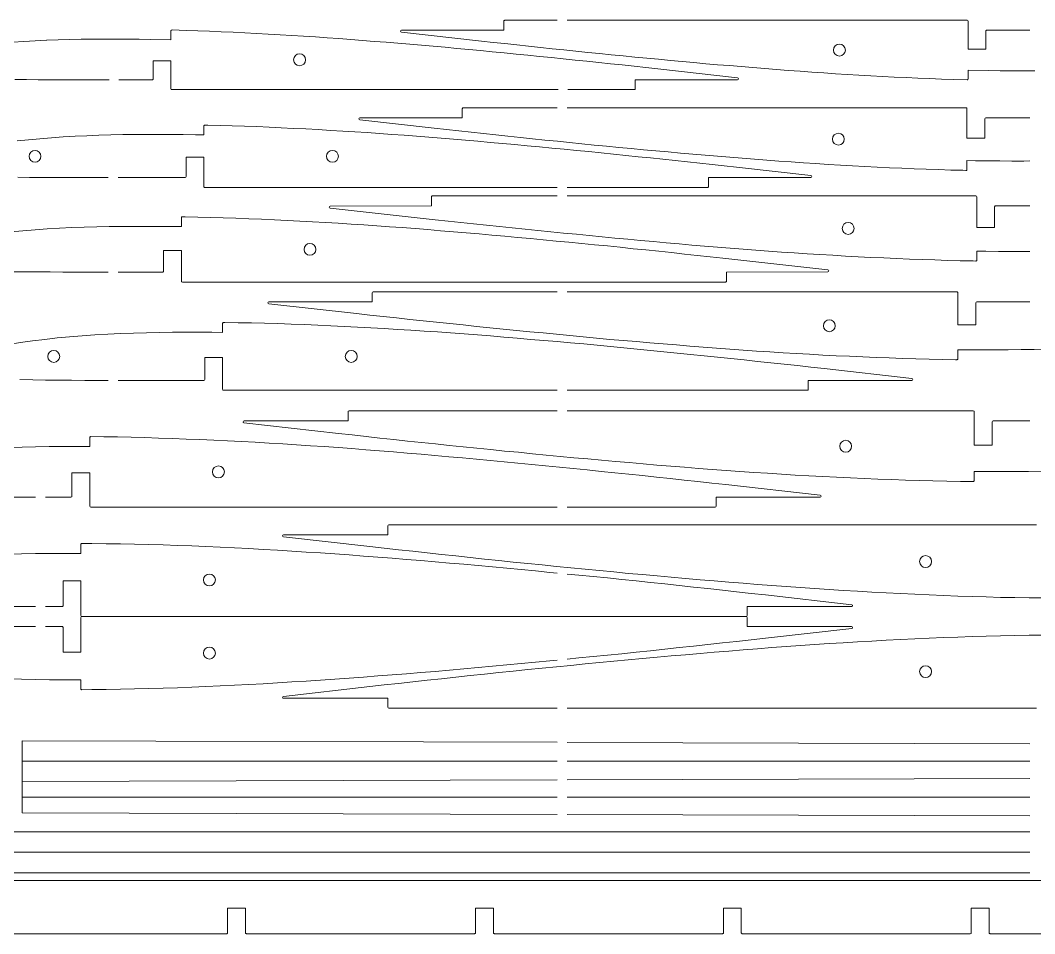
# Model space of a CAD drawing. Header units: millimetres. Extents: x 2 to 380, y 0 to 97.
# Drawn here: x 162.2 to 264.5, y -0.1 to 92 of the extents above; entities that cross this region are included whole.
import ezdxf

# ---------------------------------------------------------------- set-up
doc = ezdxf.new("R2010")
doc.units = ezdxf.units.MM
doc.layers.get('0').update_dxf_attribs({"color": 18, "lineweight": 20, "true_color": 0x000000})
doc.layers.add('+0.1mm', color=18, linetype='Continuous', lineweight=20, true_color=0x000000)

msp = doc.modelspace()

# ---------------------------------------------------------------- linework, layer by layer
at = {"layer": '+0.1mm', "flags": 128}
for points in [[(216.33, 91.98), (216.05, 91.98), (214.85, 91.98), (211.06, 91.98, 0.414219), (210.96, 91.88), (210.96, 90.98), (200.64, 90.98, 0.946161), (200.63, 90.78), (208.69, 89.89), (209.88, 89.76), (211.07, 89.63, 0.000273), (211.07, 89.63), (212.26, 89.5, 0.000261), (212.26, 89.5), (213.45, 89.37, 0.000257), (213.45, 89.37), (214.64, 89.25, 0.000256), (214.64, 89.25), (215.83, 89.12, 0.000263), (215.83, 89.12), (217.02, 89, 0.000261), (217.02, 89), (218.21, 88.87), (219.41, 88.75, 0.000256), (219.41, 88.75), (220.6, 88.63), (221.79, 88.51, 0.000272), (221.79, 88.51), (222.98, 88.4, 0.000272), (222.98, 88.4), (224.17, 88.28, 0.000292), (224.17, 88.28), (225.36, 88.16, 0.000333), (225.36, 88.16), (226.55, 88.05, 0.000291), (226.55, 88.05), (227.75, 87.94, 0.00039), (227.75, 87.94), (228.94, 87.83, 0.000334), (228.94, 87.83), (230.13, 87.72, 0.00039), (230.13, 87.72), (231.32, 87.61, 0.00043), (231.32, 87.61), (232.51, 87.51, 0.000391), (232.51, 87.51), (233.7, 87.41, 0.00049), (233.7, 87.41), (234.89, 87.31, 0.00047), (234.89, 87.31), (236.08, 87.21, 0.000531), (236.08, 87.21), (237.27, 87.11, 0.000509), (237.27, 87.11), (238.45, 87.02, 0.000572), (238.46, 87.02), (239.64, 86.93, 0.00057), (239.64, 86.93), (240.83, 86.84, 0.000571), (240.83, 86.84), (242.02, 86.76, 0.000693), (242.02, 86.76), (243.21, 86.68, 0.000631), (243.21, 86.68), (244.4, 86.6, 0.000692), (244.4, 86.6), (245.58, 86.52, 0.000694), (245.58, 86.52), (246.77, 86.45, 0.000712), (246.77, 86.45), (247.96, 86.38, 0.000753), (247.96, 86.38), (249.15, 86.32, 0.000792), (249.15, 86.32), (250.33, 86.26, 0.000812), (250.33, 86.26), (251.52, 86.2, 0.000813), (251.52, 86.2), (252.71, 86.15, 0.000893), (252.71, 86.15), (253.89, 86.1, 0.000933), (253.89, 86.1), (255.08, 86.05, 0.000915), (255.08, 86.05), (256.26, 86.01, 0.001055), (256.26, 86.01), (257.67, 85.97, 0.422923), (257.77, 86.07), (257.77, 86.97), (259.83, 86.92, 0.001201), (259.83, 86.92), (261, 86.9, 0.001284), (261, 86.9), (262.17, 86.89, 0.001369), (262.17, 86.89), (263.34, 86.88, 0.001453), (263.35, 86.88), (264.51, 86.88, 0.001581)], [(264, 90.98), (262.8, 90.98), (261.6, 90.98), (260.4, 90.98), (259.67, 90.98, 0.414229), (259.57, 90.88), (259.57, 89.08), (257.77, 89.08), (257.77, 91.88, 0.414202), (257.67, 91.98), (255.59, 91.98), (254.39, 91.98), (253.19, 91.98), (251.99, 91.98), (250.79, 91.98), (249.59, 91.98), (248.4, 91.98), (247.2, 91.98), (246, 91.98), (246, 91.98), (244.8, 91.98), (243.61, 91.98), (242.41, 91.98), (241.21, 91.98), (240.01, 91.98), (238.81, 91.98), (238.81, 91.98), (237.61, 91.98), (236.42, 91.98), (235.22, 91.98), (234.02, 91.98), (232.82, 91.98), (230.43, 91.98), (228.03, 91.98), (226.83, 91.98), (225.63, 91.98), (224.44, 91.98), (223.24, 91.98), (222.04, 91.98), (220.84, 91.98), (219.64, 91.98), (218.44, 91.98), (217.33, 91.98)], [(217.42, 84.99), (217.91, 84.99), (219.11, 84.99), (220.31, 84.99), (224.1, 84.99, 0.414219), (224.2, 85.09), (224.2, 85.99), (234.52, 85.99, 0.946161), (234.53, 86.19), (226.47, 87.09), (225.28, 87.22), (224.09, 87.35, 0.000273), (224.09, 87.35), (222.9, 87.48, 0.000261), (222.9, 87.48), (221.71, 87.61, 0.000257), (221.71, 87.61), (220.52, 87.73, 0.000256), (220.52, 87.73), (219.33, 87.86, 0.000263), (219.33, 87.86), (218.13, 87.98, 0.000261), (218.13, 87.98), (216.94, 88.1), (215.75, 88.22, 0.000256), (215.75, 88.22), (214.56, 88.34), (213.37, 88.46, 0.000272), (213.37, 88.46), (212.18, 88.58, 0.000272), (212.18, 88.58), (210.98, 88.7, 0.000292), (210.98, 88.7), (209.79, 88.81, 0.000333), (209.79, 88.81), (208.6, 88.93, 0.000291), (208.6, 88.93), (207.41, 89.04, 0.00039), (207.41, 89.04), (206.22, 89.15, 0.000334), (206.22, 89.15), (205.03, 89.26, 0.00039), (205.03, 89.26), (203.84, 89.36, 0.00043), (203.84, 89.36), (202.65, 89.47, 0.000391), (202.65, 89.47), (201.46, 89.57, 0.00049), (201.46, 89.57), (200.27, 89.67, 0.00047), (200.27, 89.67), (199.08, 89.77, 0.000531), (199.08, 89.77), (197.89, 89.86, 0.000509), (197.89, 89.86), (196.7, 89.96, 0.000572), (196.7, 89.96), (195.51, 90.05, 0.00057), (195.51, 90.05), (194.32, 90.14, 0.000571), (194.32, 90.14), (193.14, 90.22, 0.000693), (193.14, 90.22), (191.95, 90.3, 0.000631), (191.95, 90.3), (190.76, 90.38, 0.000692), (190.76, 90.38), (189.57, 90.45, 0.000694), (189.57, 90.45), (188.38, 90.53, 0.000712), (188.38, 90.53), (187.2, 90.6, 0.000753), (187.2, 90.6), (186.01, 90.66, 0.000792), (186.01, 90.66), (184.82, 90.72, 0.000812), (184.82, 90.72), (183.64, 90.78, 0.000813), (183.64, 90.78), (182.45, 90.83, 0.000893), (182.45, 90.83), (181.26, 90.88, 0.000933), (181.26, 90.88), (180.08, 90.92, 0.000915), (180.08, 90.92), (178.9, 90.96, 0.001055), (178.9, 90.96), (177.49, 91.01, 0.422923), (177.38, 90.91), (177.38, 90.01), (175.33, 90.05, 0.001201), (175.33, 90.05), (174.16, 90.07, 0.001284), (174.16, 90.07), (172.98, 90.09, 0.001369), (172.98, 90.09), (171.81, 90.09, 0.001453), (171.81, 90.09), (170.64, 90.09, 0.001581), (170.64, 90.09), (169.48, 90.08, 0.00169), (169.48, 90.08), (168.31, 90.07, 0.001779), (168.31, 90.07), (167.15, 90.04, 0.002018), (167.15, 90.04), (166, 90.01, 0.002115), (166, 90.01), (164.85, 89.97, 0.002342), (164.84, 89.97), (163.7, 89.92, 0.002533), (163.7, 89.92), (162.56, 89.85, 0.002841), (162.56, 89.85), (161.43, 89.77, 0.003099)], [(172.14, 85.99), (172.36, 85.99), (173.56, 85.99), (174.76, 85.99), (175.48, 85.99, 0.414229), (175.58, 86.09), (175.58, 87.9), (177.38, 87.9), (177.38, 85.09, 0.414202), (177.48, 84.99), (179.56, 84.99), (180.76, 84.99), (181.96, 84.99), (183.16, 84.99), (184.36, 84.99), (185.56, 84.99), (186.76, 84.99), (187.96, 84.99), (189.15, 84.99), (189.15, 84.99), (190.35, 84.99), (191.55, 84.99), (192.75, 84.99), (193.95, 84.99), (195.14, 84.99), (196.34, 84.99), (196.34, 84.99), (197.54, 84.99), (198.74, 84.99), (199.94, 84.99), (201.14, 84.99), (202.33, 84.99), (204.73, 84.99), (207.13, 84.99), (208.32, 84.99), (209.52, 84.99), (210.72, 84.99), (211.92, 84.99), (213.12, 84.99), (214.31, 84.99), (215.51, 84.99), (216.42, 84.99)], [(161.64, 86), (162.82, 86, 0.00025), (162.82, 86), (164, 85.99), (165.19, 85.99), (166.37, 85.99), (167.57, 85.99), (168.76, 85.99), (169.96, 85.99), (171.16, 85.99)], [(216.33, 83.15), (215.34, 83.15), (214.09, 83.15), (212.84, 83.15), (211.59, 83.15), (206.86, 83.15, 0.414219), (206.76, 83.05), (206.76, 82.15), (196.44, 82.15, 0.945729), (196.43, 81.95), (203.92, 81.11), (205.16, 80.97), (206.41, 80.83), (207.65, 80.7, 0.000273), (207.65, 80.7), (208.89, 80.56, 0.000261), (208.89, 80.56), (210.13, 80.43, 0.000257), (210.13, 80.43), (211.37, 80.3, 0.000256), (211.37, 80.3), (212.62, 80.17, 0.000263), (212.62, 80.17), (213.86, 80.04, 0.000261), (213.86, 80.04), (215.1, 79.91), (216.35, 79.79, 0.000256), (216.35, 79.79), (217.59, 79.66), (218.83, 79.54, 0.000272), (218.83, 79.54), (220.07, 79.41, 0.000272), (220.07, 79.41), (221.32, 79.29, 0.000292), (221.32, 79.29), (222.56, 79.17, 0.000333), (222.56, 79.17), (223.8, 79.05, 0.000291), (223.8, 79.05), (225.04, 78.94, 0.00039), (225.05, 78.94), (226.29, 78.82, 0.000334), (226.29, 78.82), (227.53, 78.71, 0.00039), (227.53, 78.71), (228.77, 78.6, 0.00043), (228.77, 78.6), (230.01, 78.49, 0.000391), (230.01, 78.49), (231.25, 78.38, 0.00049), (231.25, 78.38), (232.49, 78.28, 0.00047), (232.49, 78.28), (233.74, 78.17, 0.000531), (233.74, 78.17), (234.98, 78.07, 0.000509), (234.98, 78.07), (236.22, 77.98, 0.000572), (236.22, 77.98), (237.46, 77.88, 0.00057), (237.46, 77.88), (238.7, 77.79, 0.000571), (238.7, 77.79), (239.94, 77.7, 0.000693), (239.94, 77.7), (241.18, 77.62, 0.000631), (241.18, 77.62), (242.41, 77.54, 0.000692), (242.41, 77.54), (243.65, 77.46, 0.000694), (243.65, 77.46), (244.89, 77.38, 0.000712), (244.89, 77.38), (246.13, 77.31, 0.000753), (246.13, 77.31), (247.37, 77.25, 0.000792), (247.37, 77.25), (248.61, 77.18, 0.000812), (248.61, 77.18), (249.84, 77.12, 0.000813), (249.85, 77.12), (251.08, 77.07, 0.000893), (251.08, 77.07), (252.32, 77.02, 0.000933), (252.32, 77.02), (253.55, 76.97, 0.000915), (253.55, 76.97), (254.79, 76.93, 0.001055), (254.79, 76.93), (256.02, 76.89, 0.001077), (256.02, 76.89), (257.26, 76.86, 0.001118), (257.26, 76.86), (257.56, 76.85, 0.420337), (257.66, 76.95), (257.66, 77.85), (258.51, 77.83, 0.001201), (258.51, 77.83), (259.73, 77.81, 0.001284), (259.73, 77.81), (260.96, 77.8, 0.001369), (260.96, 77.8), (262.18, 77.79, 0.001453), (262.18, 77.79), (263.4, 77.79, 0.001581), (263.4, 77.79), (263.99, 77.8)], [(263.99, 82.15), (262.86, 82.15), (261.61, 82.15), (260.36, 82.15), (259.56, 82.15, 0.414206), (259.46, 82.05), (259.46, 80.1), (257.66, 80.1), (257.66, 83.05, 0.414221), (257.56, 83.15), (256.6, 83.15), (255.34, 83.15), (254.09, 83.15), (252.84, 83.15), (251.59, 83.15), (250.34, 83.15), (249.09, 83.15), (247.84, 83.15), (246.59, 83.15), (245.34, 83.15), (244.09, 83.15), (244.09, 83.15), (242.84, 83.15), (241.59, 83.15), (240.34, 83.15), (239.09, 83.15), (237.84, 83.15), (236.59, 83.15), (235.34, 83.15), (234.09, 83.15), (232.84, 83.15), (231.59, 83.15), (230.34, 83.15), (227.84, 83.15), (225.34, 83.15), (224.09, 83.15), (222.84, 83.15), (221.59, 83.15), (220.34, 83.15), (219.09, 83.15), (217.84, 83.15), (217.33, 83.15)], [(217.33, 75.13), (218.01, 75.13), (219.26, 75.13), (220.51, 75.13), (221.76, 75.13), (223.01, 75.13), (224.26, 75.13), (225.51, 75.13), (226.77, 75.13), (231.5, 75.13, 0.414219), (231.6, 75.23), (231.6, 76.13), (241.91, 76.13, 0.945729), (241.93, 76.33), (234.43, 77.17), (233.19, 77.3), (231.95, 77.44), (230.71, 77.58, 0.000273), (230.71, 77.58), (229.47, 77.71, 0.000261), (229.47, 77.71), (228.22, 77.84, 0.000257), (228.22, 77.84), (226.98, 77.97, 0.000256), (226.98, 77.97), (225.74, 78.11, 0.000263), (225.74, 78.11), (224.5, 78.23, 0.000261), (224.5, 78.23), (223.25, 78.36), (222.01, 78.49, 0.000256), (222.01, 78.49), (220.77, 78.61), (219.53, 78.74, 0.000272), (219.53, 78.74), (218.28, 78.86, 0.000272), (218.28, 78.86), (217.04, 78.98, 0.000292), (217.04, 78.98), (215.8, 79.1, 0.000333), (215.8, 79.1), (214.55, 79.22, 0.000291), (214.55, 79.22), (213.31, 79.34, 0.00039), (213.31, 79.34), (212.07, 79.45, 0.000334), (212.07, 79.45), (210.83, 79.57, 0.00039), (210.83, 79.57), (209.59, 79.68, 0.00043), (209.59, 79.68), (208.34, 79.79, 0.000391), (208.34, 79.79), (207.1, 79.89, 0.00049), (207.1, 79.89), (205.86, 80, 0.00047), (205.86, 80), (204.62, 80.1, 0.000531), (204.62, 80.1), (203.38, 80.2, 0.000509), (203.38, 80.2), (202.14, 80.3, 0.000572), (202.14, 80.3), (200.9, 80.39, 0.00057), (200.9, 80.39), (199.66, 80.48, 0.000571), (199.66, 80.48), (198.42, 80.57, 0.000693), (198.42, 80.57), (197.18, 80.66, 0.000631), (197.18, 80.66), (195.94, 80.74, 0.000692), (195.94, 80.74), (194.7, 80.82, 0.000694), (194.7, 80.82), (193.46, 80.89, 0.000712), (193.46, 80.89), (192.23, 80.96, 0.000753), (192.23, 80.96), (190.99, 81.03, 0.000792), (190.99, 81.03), (189.75, 81.09, 0.000812), (189.75, 81.09), (188.51, 81.15, 0.000813), (188.51, 81.15), (187.27, 81.21, 0.000893), (187.27, 81.21), (186.04, 81.26, 0.000933), (186.04, 81.26), (184.8, 81.31, 0.000915), (184.8, 81.31), (183.57, 81.35, 0.001055), (183.57, 81.35), (182.33, 81.38, 0.001077), (182.33, 81.38), (181.1, 81.42, 0.001118), (181.1, 81.42), (180.8, 81.42, 0.420337), (180.7, 81.32), (180.7, 80.42), (179.85, 80.44, 0.001201), (179.85, 80.44), (178.62, 80.46, 0.001284), (178.62, 80.46), (177.4, 80.47, 0.001369), (177.4, 80.47), (176.18, 80.48, 0.001453), (176.18, 80.48), (174.96, 80.48, 0.001581), (174.96, 80.48), (173.74, 80.47, 0.00169), (173.74, 80.47), (172.53, 80.46, 0.001779), (172.53, 80.46), (171.32, 80.43, 0.002018), (171.32, 80.43), (170.11, 80.4, 0.002115), (170.11, 80.4), (168.91, 80.35, 0.002342), (168.91, 80.35), (167.71, 80.3, 0.002533), (167.71, 80.3), (166.52, 80.23, 0.002841), (166.52, 80.23), (165.34, 80.15, 0.003099), (165.34, 80.15), (164.17, 80.05, 0.003484), (164.17, 80.05), (163.01, 79.94, 0.003827), (163.01, 79.94), (161.86, 79.82, 0.004416)], [(172.05, 76.13), (173, 76.13), (174.24, 76.13), (175.49, 76.13), (176.75, 76.13), (178, 76.13), (178.8, 76.13, 0.414206), (178.9, 76.23), (178.9, 78.17), (180.7, 78.17), (180.7, 75.23, 0.414221), (180.8, 75.13), (181.76, 75.13), (183.01, 75.13), (184.26, 75.13), (185.52, 75.13), (186.77, 75.13), (188.02, 75.13), (189.27, 75.13), (190.52, 75.13), (191.77, 75.13), (193.02, 75.13), (194.27, 75.13), (194.27, 75.13), (195.52, 75.13), (196.77, 75.13), (198.02, 75.13), (199.27, 75.13), (200.52, 75.13), (201.77, 75.13), (203.02, 75.13), (204.27, 75.13), (205.52, 75.13), (206.77, 75.13), (208.02, 75.13), (210.52, 75.13), (213.02, 75.13), (214.27, 75.13), (215.52, 75.13), (216.33, 75.13)], [(161.93, 76.16), (163.13, 76.14, 0.000965), (163.13, 76.14), (164.35, 76.14, 0.000575), (164.35, 76.14), (165.57, 76.13, 0.000271), (165.57, 76.13), (166.8, 76.13, 0.00025), (166.8, 76.13), (168.03, 76.13), (169.27, 76.13), (170.51, 76.13), (171.05, 76.13)], [(216.33, 74.29), (215.94, 74.29), (214.64, 74.29), (213.34, 74.29), (212.04, 74.29), (210.74, 74.29), (209.43, 74.29), (208.13, 74.29), (203.76, 74.29, 0.414221), (203.66, 74.19), (203.66, 73.29), (193.45, 73.25, 0.945018), (193.44, 73.05), (204.03, 71.88), (205.33, 71.74, 0.000273), (205.33, 71.74), (206.62, 71.6, 0.000261), (206.62, 71.6), (207.91, 71.47, 0.000257), (207.91, 71.47), (209.21, 71.33, 0.000256), (209.21, 71.33), (210.5, 71.19, 0.000263), (210.5, 71.19), (211.8, 71.06, 0.000261), (211.8, 71.06), (213.09, 70.93), (214.38, 70.79, 0.000256), (214.39, 70.79), (215.68, 70.66), (216.97, 70.53, 0.000272), (216.97, 70.53), (218.27, 70.41, 0.000272), (218.27, 70.41), (219.56, 70.28, 0.000292), (219.56, 70.28), (220.86, 70.15, 0.000333), (220.86, 70.15), (222.15, 70.03, 0.000291), (222.15, 70.03), (223.45, 69.91, 0.00039), (223.45, 69.91), (224.74, 69.79, 0.000334), (224.74, 69.79), (226.03, 69.67, 0.00039), (226.03, 69.67), (227.33, 69.56, 0.00043), (227.33, 69.56), (228.62, 69.44, 0.000391), (228.62, 69.44), (229.91, 69.33, 0.00049), (229.91, 69.33), (231.2, 69.22, 0.00047), (231.2, 69.22), (232.5, 69.11, 0.000531), (232.5, 69.11), (233.79, 69.01, 0.000509), (233.79, 69.01), (235.08, 68.91, 0.000572), (235.08, 68.91), (236.37, 68.81, 0.00057), (236.37, 68.81), (237.66, 68.72, 0.000571), (237.66, 68.72), (238.95, 68.62, 0.000693), (238.95, 68.62), (240.24, 68.54, 0.000631), (240.24, 68.54), (241.53, 68.45, 0.000692), (241.54, 68.45), (242.83, 68.37, 0.000694), (242.83, 68.37), (244.12, 68.29, 0.000712), (244.12, 68.29), (245.41, 68.22, 0.000753), (245.41, 68.22), (246.7, 68.15, 0.000792), (246.7, 68.15), (247.98, 68.08, 0.000812), (247.98, 68.08), (249.27, 68.02, 0.000813), (249.27, 68.02), (250.56, 67.96, 0.000893), (250.56, 67.96), (251.85, 67.91, 0.000933), (251.85, 67.91), (253.14, 67.86, 0.000915), (253.14, 67.86), (254.42, 67.82, 0.001055), (254.42, 67.82), (255.71, 67.78, 0.001077), (255.71, 67.78), (256.99, 67.75, 0.001118), (256.99, 67.75), (258.28, 67.72, 0.001201), (258.28, 67.72), (258.55, 67.71, 0.418925), (258.65, 67.81), (258.65, 68.71), (259.57, 68.7, 0.001284), (259.57, 68.7), (260.85, 68.68, 0.001369), (260.85, 68.68), (262.12, 68.68, 0.001453), (262.12, 68.68), (263.39, 68.68, 0.001581), (263.39, 68.68), (263.99, 68.68)], [(263.99, 73.29), (262.83, 73.29), (261.53, 73.29), (260.55, 73.29, 0.414227), (260.45, 73.19), (260.45, 71.1), (258.65, 71.1), (258.65, 74.19, 0.414189), (258.55, 74.29), (257.61, 74.29), (256.31, 74.29), (255, 74.29), (253.7, 74.29), (252.39, 74.29), (251.09, 74.29), (249.79, 74.29), (248.48, 74.29), (247.18, 74.29), (245.88, 74.29), (244.58, 74.29), (243.28, 74.29), (241.98, 74.29), (240.68, 74.29), (239.37, 74.29), (238.07, 74.29), (236.77, 74.29), (235.47, 74.29), (234.17, 74.29), (232.86, 74.29), (231.56, 74.29), (230.26, 74.29), (228.96, 74.29), (226.36, 74.29), (223.75, 74.29), (222.45, 74.29), (221.15, 74.29), (219.85, 74.29), (218.55, 74.29), (217.33, 74.29)], [(172.05, 66.6), (172.95, 66.6), (174.25, 66.6), (175.55, 66.6), (176.53, 66.6, 0.414227), (176.63, 66.7), (176.63, 68.79), (178.43, 68.79), (178.43, 65.7, 0.414189), (178.53, 65.6), (179.47, 65.6), (180.77, 65.6), (182.08, 65.6), (183.38, 65.6), (184.69, 65.6), (185.99, 65.6), (187.29, 65.6), (188.6, 65.6), (189.9, 65.6), (191.2, 65.6), (192.5, 65.6), (193.8, 65.6), (195.1, 65.6), (196.4, 65.6), (197.71, 65.6), (199.01, 65.6), (200.31, 65.6), (201.61, 65.6), (202.91, 65.6), (204.22, 65.6), (205.52, 65.6), (206.82, 65.6), (208.12, 65.6), (210.72, 65.6), (213.33, 65.6), (214.63, 65.6), (215.93, 65.6), (217.23, 65.6), (218.53, 65.6), (219.83, 65.6), (221.14, 65.6), (222.44, 65.6), (223.74, 65.6), (225.04, 65.6), (226.34, 65.6), (227.65, 65.6), (228.95, 65.6), (233.32, 65.6, 0.414221), (233.42, 65.7), (233.42, 66.6), (243.63, 66.64, 0.945018), (243.64, 66.84), (233.05, 68), (231.75, 68.14, 0.000273), (231.75, 68.14), (230.46, 68.28, 0.000261), (230.46, 68.28), (229.17, 68.42, 0.000257), (229.17, 68.42), (227.87, 68.56, 0.000256), (227.87, 68.56), (226.58, 68.7, 0.000263), (226.58, 68.7), (225.28, 68.83, 0.000261), (225.28, 68.83), (223.99, 68.96), (222.69, 69.1, 0.000256), (222.69, 69.1), (221.4, 69.23), (220.11, 69.36, 0.000272), (220.11, 69.36), (218.81, 69.48, 0.000272), (218.81, 69.48), (217.52, 69.61, 0.000292), (217.52, 69.61), (216.22, 69.73, 0.000333), (216.22, 69.73), (214.93, 69.86, 0.000291), (214.93, 69.86), (213.63, 69.98, 0.00039), (213.63, 69.98), (212.34, 70.1, 0.000334), (212.34, 70.1), (211.05, 70.22, 0.00039), (211.05, 70.22), (209.75, 70.33, 0.00043), (209.75, 70.33), (208.46, 70.45, 0.000391), (208.46, 70.45), (207.17, 70.56, 0.00049), (207.17, 70.56), (205.88, 70.67, 0.00047), (205.88, 70.67), (204.58, 70.77, 0.000531), (204.58, 70.77), (203.29, 70.88, 0.000509), (203.29, 70.88), (202, 70.98, 0.000572), (202, 70.98), (200.71, 71.08, 0.00057), (200.71, 71.08), (199.42, 71.17, 0.000571), (199.42, 71.17), (198.13, 71.26, 0.000693), (198.13, 71.26), (196.84, 71.35, 0.000631), (196.84, 71.35), (195.54, 71.44, 0.000692), (195.54, 71.44), (194.25, 71.52, 0.000694), (194.25, 71.52), (192.96, 71.6, 0.000712), (192.96, 71.6), (191.67, 71.67, 0.000753), (191.67, 71.67), (190.38, 71.74, 0.000792), (190.38, 71.74), (189.1, 71.81, 0.000812), (189.1, 71.81), (187.81, 71.87, 0.000813), (187.81, 71.87), (186.52, 71.93, 0.000893), (186.52, 71.93), (185.23, 71.98, 0.000933), (185.23, 71.98), (183.94, 72.03, 0.000915), (183.94, 72.03), (182.66, 72.07, 0.001055), (182.66, 72.07), (181.37, 72.11, 0.001077), (181.37, 72.11), (180.09, 72.14, 0.001118), (180.09, 72.14), (178.8, 72.17, 0.001201), (178.8, 72.17), (178.53, 72.17, 0.418925), (178.43, 72.07), (178.43, 71.18), (177.51, 71.19, 0.001284), (177.51, 71.19), (176.23, 71.2, 0.001369), (176.23, 71.2), (174.96, 71.21, 0.001453), (174.96, 71.21), (173.69, 71.21, 0.001581), (173.69, 71.21), (172.42, 71.2, 0.00169), (172.42, 71.2), (171.16, 71.19, 0.001779), (171.16, 71.19), (169.9, 71.16, 0.002018), (169.9, 71.16), (168.64, 71.12, 0.002115), (168.64, 71.12), (167.39, 71.08, 0.002342), (167.39, 71.08), (166.14, 71.02, 0.002533), (166.14, 71.02), (164.91, 70.95, 0.002841), (164.9, 70.95), (163.67, 70.86, 0.003099), (163.67, 70.86), (162.45, 70.77, 0.003484), (162.45, 70.77), (161.24, 70.65, 0.003827)], [(161.38, 66.62), (162.64, 66.61, 0.000575), (162.64, 66.61), (163.91, 66.61, 0.000271), (163.91, 66.61), (165.19, 66.61, 0.00025), (165.19, 66.61), (166.48, 66.6), (167.76, 66.6), (169.05, 66.6), (170.35, 66.6), (171.05, 66.6)], [(216.33, 64.61), (215.22, 64.61), (213.87, 64.61), (212.51, 64.61), (211.16, 64.61), (209.81, 64.61), (208.45, 64.61), (207.1, 64.61), (205.75, 64.61), (204.39, 64.61), (203.04, 64.61), (201.68, 64.61), (197.78, 64.61, 0.414198), (197.68, 64.51), (197.68, 63.61), (187.25, 63.61, 0.945729), (187.24, 63.41), (196.09, 62.42), (197.43, 62.27), (198.78, 62.13), (200.12, 61.98, 0.000273), (200.12, 61.98), (201.47, 61.83, 0.000261), (201.47, 61.83), (202.81, 61.69, 0.000257), (202.81, 61.69), (204.16, 61.55, 0.000256), (204.16, 61.55), (205.5, 61.41, 0.000263), (205.5, 61.41), (206.85, 61.27, 0.000261), (206.85, 61.27), (208.19, 61.13), (209.54, 60.99, 0.000256), (209.54, 60.99), (210.89, 60.85), (212.23, 60.72, 0.000272), (212.23, 60.72), (213.58, 60.59, 0.000272), (213.58, 60.59), (214.92, 60.46, 0.000292), (214.92, 60.46), (216.27, 60.33, 0.000333), (216.27, 60.33), (217.62, 60.2, 0.000291), (217.62, 60.2), (218.96, 60.07, 0.00039), (218.96, 60.07), (220.31, 59.95, 0.000334), (220.31, 59.95), (221.65, 59.82, 0.00039), (221.65, 59.82), (223, 59.7, 0.00043), (223, 59.7), (224.34, 59.59, 0.000391), (224.34, 59.59), (225.68, 59.47, 0.00049), (225.68, 59.47), (227.03, 59.36, 0.00047), (227.03, 59.36), (228.37, 59.25, 0.000531), (228.37, 59.25), (229.71, 59.14, 0.000509), (229.71, 59.14), (231.06, 59.03, 0.000572), (231.06, 59.03), (232.4, 58.93, 0.00057), (232.4, 58.93), (233.74, 58.83, 0.000571), (233.74, 58.83), (235.08, 58.74, 0.000693), (235.08, 58.74), (236.43, 58.64, 0.000631), (236.43, 58.64), (237.77, 58.56, 0.000692), (237.77, 58.56), (239.11, 58.47, 0.000694), (239.11, 58.47), (240.45, 58.39, 0.000712), (240.45, 58.39), (241.79, 58.31, 0.000753), (241.79, 58.31), (243.13, 58.24, 0.000792), (243.13, 58.24), (244.47, 58.17, 0.000812), (244.47, 58.17), (245.81, 58.11, 0.000813), (245.81, 58.11), (247.15, 58.05, 0.000893), (247.15, 58.05), (248.49, 57.99, 0.000933), (248.49, 57.99), (249.83, 57.94, 0.000915), (249.83, 57.94), (251.17, 57.9, 0.001055), (251.17, 57.9), (252.5, 57.86, 0.001077), (252.5, 57.86), (253.84, 57.82, 0.001118), (253.84, 57.82), (255.17, 57.79, 0.001201), (255.17, 57.79), (256.51, 57.77, 0.001284), (256.51, 57.77), (256.65, 57.77, 0.417416), (256.75, 57.87), (256.75, 58.77), (257.85, 58.76, 0.001369), (257.85, 58.76), (259.17, 58.75, 0.001453), (259.17, 58.75), (260.49, 58.75, 0.001581), (260.49, 58.75), (261.81, 58.76, 0.00169), (261.81, 58.76), (263.12, 58.78, 0.001779), (263.12, 58.78), (264.43, 58.8, 0.002018), (264.44, 58.8), (265.74, 58.84, 0.002115)], [(263.99, 63.61), (263.96, 63.61), (262.61, 63.61), (261.26, 63.61), (259.91, 63.61), (258.65, 63.61, 0.4142), (258.55, 63.51), (258.55, 61.29), (256.75, 61.29), (256.75, 64.51, 0.414221), (256.65, 64.61), (255.84, 64.61), (254.48, 64.61), (253.12, 64.61), (251.77, 64.61), (250.41, 64.61), (249.06, 64.61), (247.7, 64.61), (246.35, 64.61), (244.99, 64.61), (243.64, 64.61), (242.29, 64.61), (240.93, 64.61), (239.58, 64.61), (238.23, 64.61), (236.87, 64.61), (235.52, 64.61), (234.17, 64.61), (232.81, 64.61), (231.46, 64.61), (230.11, 64.61), (228.75, 64.61), (227.4, 64.61), (226.05, 64.61), (224.69, 64.61), (221.99, 64.61), (219.28, 64.61), (217.93, 64.61), (217.33, 64.61)], [(217.33, 54.68), (217.35, 54.68), (220.06, 54.68), (221.41, 54.68), (222.76, 54.68), (224.11, 54.68), (225.47, 54.68), (226.82, 54.68), (228.17, 54.68), (229.53, 54.68), (230.88, 54.68), (232.24, 54.68), (233.59, 54.68), (234.94, 54.68), (236.3, 54.68), (237.65, 54.68), (241.56, 54.68, 0.414198), (241.66, 54.78), (241.66, 55.68), (252.09, 55.68, 0.945729), (252.1, 55.88), (243.25, 56.87), (241.9, 57.02), (240.56, 57.17), (239.21, 57.31, 0.000273), (239.21, 57.31), (237.87, 57.46, 0.000261), (237.87, 57.46), (236.52, 57.6, 0.000257), (236.52, 57.6), (235.18, 57.75, 0.000256), (235.18, 57.75), (233.83, 57.89, 0.000263), (233.83, 57.89), (232.49, 58.03, 0.000261), (232.49, 58.03), (231.14, 58.17), (229.79, 58.3, 0.000256), (229.79, 58.3), (228.45, 58.44), (227.1, 58.57, 0.000272), (227.1, 58.57), (225.76, 58.71, 0.000272), (225.76, 58.71), (224.41, 58.84, 0.000292), (224.41, 58.84), (223.07, 58.97, 0.000333), (223.07, 58.97), (221.72, 59.1, 0.000291), (221.72, 59.1), (220.37, 59.22, 0.00039), (220.37, 59.22), (219.03, 59.35, 0.000334), (219.03, 59.35), (217.68, 59.47, 0.00039), (217.68, 59.47), (216.34, 59.59, 0.00043), (216.34, 59.59), (215, 59.71, 0.000391), (215, 59.71), (213.65, 59.82, 0.00049), (213.65, 59.82), (212.31, 59.94, 0.00047), (212.31, 59.94), (210.96, 60.05, 0.000531), (210.96, 60.05), (209.62, 60.16, 0.000509), (209.62, 60.16), (208.28, 60.26, 0.000572), (208.28, 60.26), (206.94, 60.36, 0.00057), (206.94, 60.36), (205.59, 60.46, 0.000571), (205.59, 60.46), (204.25, 60.56, 0.000693), (204.25, 60.56), (202.91, 60.65, 0.000631), (202.91, 60.65), (201.57, 60.74, 0.000692), (201.57, 60.74), (200.23, 60.82, 0.000694), (200.23, 60.82), (198.88, 60.9, 0.000712), (198.88, 60.9), (197.54, 60.98, 0.000753), (197.54, 60.98), (196.2, 61.05, 0.000792), (196.2, 61.05), (194.86, 61.12, 0.000812), (194.86, 61.12), (193.52, 61.19, 0.000813), (193.52, 61.19), (192.18, 61.25, 0.000893), (192.18, 61.25), (190.84, 61.3, 0.000933), (190.84, 61.3), (189.5, 61.35, 0.000915), (189.5, 61.35), (188.17, 61.4, 0.001055), (188.17, 61.4), (186.83, 61.44, 0.001077), (186.83, 61.44), (185.5, 61.47, 0.001118), (185.49, 61.47), (184.16, 61.5, 0.001201), (184.16, 61.5), (182.83, 61.52, 0.001284), (182.83, 61.52), (182.69, 61.52, 0.417416), (182.59, 61.42), (182.59, 60.52), (181.49, 60.53, 0.001369), (181.49, 60.53), (180.17, 60.54, 0.001453), (180.17, 60.54), (178.84, 60.54, 0.001581), (178.84, 60.54), (177.53, 60.53, 0.00169), (177.53, 60.53), (176.21, 60.52, 0.001779), (176.21, 60.52), (174.9, 60.49, 0.002018), (174.9, 60.49), (173.59, 60.45, 0.002115), (173.59, 60.45), (172.29, 60.4, 0.002342), (172.29, 60.4), (171, 60.34, 0.002533), (171, 60.34), (169.71, 60.27, 0.002841), (169.71, 60.27), (168.43, 60.18, 0.003099), (168.43, 60.18), (167.16, 60.08, 0.003484), (167.16, 60.08), (165.9, 59.96, 0.003827), (165.9, 59.96), (164.65, 59.82, 0.004416), (164.65, 59.82), (163.43, 59.67, 0.004902), (163.42, 59.67), (162.22, 59.49, 0.005676), (162.22, 59.49), (161.04, 59.29, 0.006612)], [(172.05, 55.68), (172.68, 55.68), (174.03, 55.68), (175.37, 55.68), (176.72, 55.68), (178.07, 55.68), (179.43, 55.68), (180.69, 55.68, 0.4142), (180.79, 55.78), (180.79, 58), (182.59, 58), (182.59, 54.78, 0.414221), (182.69, 54.68), (183.5, 54.68), (184.85, 54.68), (186.21, 54.68), (187.57, 54.68), (188.92, 54.68), (190.28, 54.68), (191.63, 54.68), (192.99, 54.68), (194.34, 54.68), (195.7, 54.68), (197.05, 54.68), (198.4, 54.68), (199.76, 54.68), (201.11, 54.68), (202.46, 54.68), (203.81, 54.68), (205.17, 54.68), (206.52, 54.68), (207.88, 54.68), (209.23, 54.68), (210.58, 54.68), (211.94, 54.68), (213.29, 54.68), (214.64, 54.68), (216.33, 54.68)], [(162.15, 55.76), (163.44, 55.73, 0.001762), (163.44, 55.73), (164.73, 55.71, 0.001283), (164.73, 55.71), (166.04, 55.7, 0.000965), (166.04, 55.7), (167.36, 55.69, 0.000575), (167.36, 55.69), (168.68, 55.68, 0.000271), (168.68, 55.68), (170.01, 55.68, 0.00025), (170.01, 55.68), (171.05, 55.68)], [(216.33, 52.6), (215.54, 52.6), (214.14, 52.6), (212.73, 52.6), (211.33, 52.6), (209.92, 52.6), (208.52, 52.6), (207.11, 52.6), (205.7, 52.6), (204.3, 52.6), (202.89, 52.6), (201.49, 52.6), (200.08, 52.6), (198.67, 52.6), (197.27, 52.6), (195.34, 52.6, 0.414166), (195.24, 52.5), (195.24, 51.6), (184.75, 51.6, 0.945735), (184.74, 51.4), (194.27, 50.33), (195.67, 50.18), (197.07, 50.02), (198.46, 49.87, 0.000273), (198.46, 49.87), (199.86, 49.72, 0.000261), (199.86, 49.72), (201.25, 49.57, 0.000257), (201.25, 49.57), (202.65, 49.42, 0.000256), (202.65, 49.42), (204.05, 49.28, 0.000263), (204.05, 49.28), (205.44, 49.13, 0.000261), (205.44, 49.13), (206.84, 48.99), (208.24, 48.84, 0.000256), (208.24, 48.84), (209.64, 48.7), (211.03, 48.56, 0.000272), (211.03, 48.56), (212.43, 48.43, 0.000272), (212.43, 48.43), (213.83, 48.29, 0.000292), (213.83, 48.29), (215.23, 48.15, 0.000333), (215.23, 48.15), (216.62, 48.02, 0.000291), (216.62, 48.02), (218.02, 47.89, 0.00039), (218.02, 47.89), (219.42, 47.76, 0.000334), (219.42, 47.76), (220.81, 47.63, 0.00039), (220.81, 47.63), (222.21, 47.51, 0.00043), (222.21, 47.51), (223.6, 47.39, 0.000391), (223.6, 47.39), (225, 47.27, 0.00049), (225, 47.27), (226.39, 47.15, 0.00047), (226.39, 47.15), (227.79, 47.03, 0.000531), (227.79, 47.03), (229.18, 46.92, 0.000509), (229.18, 46.92), (230.58, 46.81, 0.000572), (230.58, 46.81), (231.97, 46.71, 0.00057), (231.97, 46.71), (233.37, 46.6, 0.000571), (233.37, 46.6), (234.76, 46.5, 0.000693), (234.76, 46.5), (236.15, 46.41, 0.000631), (236.15, 46.41), (237.55, 46.32, 0.000692), (237.55, 46.32), (238.94, 46.23, 0.000694), (238.94, 46.23), (240.33, 46.14, 0.000712), (240.33, 46.14), (241.72, 46.06, 0.000753), (241.72, 46.06), (243.12, 45.99, 0.000792), (243.12, 45.99), (244.51, 45.92, 0.000812), (244.51, 45.92), (245.9, 45.85, 0.000813), (245.9, 45.85), (247.29, 45.79, 0.000893), (247.29, 45.79), (248.68, 45.73, 0.000933), (248.68, 45.73), (250.07, 45.68, 0.000915), (250.07, 45.68), (251.46, 45.63, 0.001055), (251.46, 45.63), (252.85, 45.59, 0.001077), (252.85, 45.59), (254.23, 45.55, 0.001118), (254.23, 45.55), (255.62, 45.53, 0.001201), (255.62, 45.53), (257, 45.5, 0.001284), (257, 45.5), (258.29, 45.49, 0.417416), (258.4, 45.59), (258.4, 46.49), (259.76, 46.48, 0.001453), (259.77, 46.48), (261.14, 46.48, 0.001581), (261.14, 46.48), (262.51, 46.49, 0.00169), (262.51, 46.49), (263.87, 46.51, 0.001779), (263.87, 46.51), (265.23, 46.54, 0.002018)], [(263.99, 51.6), (263.34, 51.6), (261.94, 51.6), (260.53, 51.6), (260.3, 51.6, 0.4142), (260.2, 51.5), (260.2, 49.14), (258.4, 49.14), (258.4, 52.5, 0.414201), (258.3, 52.6), (257.72, 52.6), (256.31, 52.6), (254.9, 52.6), (253.49, 52.6), (252.08, 52.6), (250.67, 52.6), (249.27, 52.6), (247.86, 52.6), (246.45, 52.6), (245.05, 52.6), (243.64, 52.6), (242.24, 52.6), (240.83, 52.6), (239.43, 52.6), (238.02, 52.6), (236.62, 52.6), (235.21, 52.6), (233.81, 52.6), (232.4, 52.6), (231, 52.6), (229.59, 52.6), (228.19, 52.6), (226.78, 52.6), (225.38, 52.6), (223.97, 52.6), (221.16, 52.6), (218.35, 52.6), (217.33, 52.6)], [(217.33, 42.9), (217.68, 42.9), (219.08, 42.9), (220.49, 42.9), (221.89, 42.9), (223.3, 42.9), (224.71, 42.9), (226.11, 42.9), (227.52, 42.9), (228.92, 42.9), (230.33, 42.9), (232.26, 42.9, 0.414166), (232.36, 43), (232.36, 43.9), (242.85, 43.9, 0.945735), (242.86, 44.1), (233.33, 45.17), (231.93, 45.32), (230.53, 45.48), (229.14, 45.63, 0.000273), (229.14, 45.63), (227.74, 45.78, 0.000261), (227.74, 45.78), (226.34, 45.93, 0.000257), (226.34, 45.93), (224.95, 46.08, 0.000256), (224.95, 46.08), (223.55, 46.23, 0.000263), (223.55, 46.23), (222.15, 46.37, 0.000261), (222.15, 46.37), (220.76, 46.51), (219.36, 46.66, 0.000256), (219.36, 46.66), (217.96, 46.8), (216.56, 46.94, 0.000272), (216.56, 46.94), (215.17, 47.08, 0.000272), (215.17, 47.08), (213.77, 47.21, 0.000292), (213.77, 47.21), (212.37, 47.35, 0.000333), (212.37, 47.35), (210.98, 47.48, 0.000291), (210.98, 47.48), (209.58, 47.61, 0.00039), (209.58, 47.61), (208.18, 47.74, 0.000334), (208.18, 47.74), (206.79, 47.87, 0.00039), (206.79, 47.87), (205.39, 47.99, 0.00043), (205.39, 47.99), (203.99, 48.12, 0.000391), (203.99, 48.12), (202.6, 48.24, 0.00049), (202.6, 48.24), (201.2, 48.35, 0.00047), (201.2, 48.35), (199.81, 48.47, 0.000531), (199.81, 48.47), (198.41, 48.58, 0.000509), (198.41, 48.58), (197.02, 48.69, 0.000572), (197.02, 48.69), (195.63, 48.8, 0.00057), (195.63, 48.8), (194.23, 48.9, 0.000571), (194.23, 48.9), (192.84, 49, 0.000693), (192.84, 49), (191.45, 49.09, 0.000631), (191.45, 49.09), (190.05, 49.18, 0.000692), (190.05, 49.18), (188.66, 49.27, 0.000694), (188.66, 49.27), (187.27, 49.36, 0.000712), (187.27, 49.36), (185.87, 49.44, 0.000753), (185.87, 49.44), (184.48, 49.51, 0.000792), (184.48, 49.51), (183.09, 49.58, 0.000812), (183.09, 49.58), (181.7, 49.65, 0.000813), (181.7, 49.65), (180.31, 49.71, 0.000893), (180.31, 49.71), (178.92, 49.77, 0.000933), (178.92, 49.77), (177.53, 49.82, 0.000915), (177.53, 49.82), (176.14, 49.87, 0.001055), (176.14, 49.87), (174.75, 49.91, 0.001077), (174.75, 49.91), (173.37, 49.95, 0.001118), (173.37, 49.95), (171.98, 49.98, 0.001201), (171.98, 49.98), (170.6, 50, 0.001284), (170.6, 50), (169.3, 50.01, 0.417416), (169.2, 49.91), (169.2, 49.01), (167.83, 49.02, 0.001453), (167.83, 49.02), (166.46, 49.02, 0.001581), (166.46, 49.02), (165.09, 49.01, 0.00169), (165.09, 49.01), (163.73, 48.99, 0.001779), (163.73, 48.99), (162.37, 48.96, 0.002018), (162.37, 48.96), (161.01, 48.93, 0.002115)], [(164.73, 43.9), (165.66, 43.9), (167.07, 43.9), (167.3, 43.9, 0.4142), (167.4, 44), (167.4, 46.36), (169.2, 46.36), (169.2, 43, 0.414201), (169.3, 42.9), (169.88, 42.9), (171.29, 42.9), (172.7, 42.9), (174.11, 42.9), (175.52, 42.9), (176.93, 42.9), (178.33, 42.9), (179.74, 42.9), (181.15, 42.9), (182.55, 42.9), (183.96, 42.9), (185.36, 42.9), (186.77, 42.9), (188.17, 42.9), (189.58, 42.9), (190.98, 42.9), (192.39, 42.9), (193.79, 42.9), (195.2, 42.9), (196.6, 42.9), (198.01, 42.9), (199.41, 42.9), (200.82, 42.9), (202.22, 42.9), (203.63, 42.9), (206.44, 42.9), (209.25, 42.9), (210.65, 42.9), (212.06, 42.9), (213.46, 42.9), (214.87, 42.9), (216.27, 42.9), (216.33, 42.9)], [(199.36, 41.11, 0.414178), (199.26, 41.01), (199.26, 40.11), (188.73, 40.11, 0.945405), (188.72, 39.91), (197.43, 38.93), (198.88, 38.77), (200.33, 38.61), (201.77, 38.45), (203.22, 38.29, 0.000273), (203.22, 38.29), (204.67, 38.13, 0.000261), (204.67, 38.13), (206.12, 37.98, 0.000257), (206.12, 37.98), (207.56, 37.82, 0.000256), (207.56, 37.82), (209.01, 37.67, 0.000263), (209.01, 37.67), (210.46, 37.52, 0.000261), (210.46, 37.52), (211.91, 37.37), (213.36, 37.22, 0.000256), (213.36, 37.22), (214.81, 37.08), (216.26, 36.93, 0.000272), (216.26, 36.93), (217.71, 36.79, 0.000272), (217.71, 36.79), (219.15, 36.65, 0.000292), (219.15, 36.65), (220.6, 36.51, 0.000333), (220.6, 36.51), (222.05, 36.37, 0.000291), (222.05, 36.37), (223.5, 36.23, 0.00039), (223.5, 36.23), (224.95, 36.1, 0.000334), (224.95, 36.1), (226.4, 35.97, 0.00039), (226.4, 35.97), (227.84, 35.84, 0.00043), (227.84, 35.84), (229.29, 35.71, 0.000391), (229.29, 35.71), (230.74, 35.59, 0.00049), (230.74, 35.59), (232.18, 35.47, 0.00047), (232.18, 35.47), (233.63, 35.35, 0.000531), (233.63, 35.35), (235.08, 35.23, 0.000509), (235.08, 35.23), (236.52, 35.12, 0.000572), (236.52, 35.12), (237.97, 35.01, 0.00057), (237.97, 35.01), (239.41, 34.9, 0.000571), (239.41, 34.9), (240.86, 34.8, 0.000693), (240.86, 34.8), (242.3, 34.7, 0.000631), (242.3, 34.7), (243.75, 34.6, 0.000692), (243.75, 34.6), (245.19, 34.51, 0.000694), (245.19, 34.51), (246.63, 34.43, 0.000712), (246.63, 34.43), (248.08, 34.34, 0.000753), (248.08, 34.34), (249.52, 34.26, 0.000792), (249.52, 34.26), (250.96, 34.19, 0.000812), (250.96, 34.19), (252.41, 34.12, 0.000813), (252.41, 34.12), (253.85, 34.06, 0.000893), (253.85, 34.06), (255.29, 34, 0.000933), (255.29, 34), (256.73, 33.94, 0.000915), (256.73, 33.94), (258.17, 33.89, 0.001055), (258.17, 33.89), (259.61, 33.85, 0.001077), (259.61, 33.85), (261.05, 33.81, 0.001118), (261.05, 33.81), (262.48, 33.78, 0.001201), (262.48, 33.78), (263.92, 33.76, 0.001284), (263.92, 33.76), (265.35, 33.75, 0.001369)], [(216.33, 36.26), (215.6, 36.33, 0.000292), (215.6, 36.33), (214.16, 36.47, 0.000333), (214.16, 36.47), (212.71, 36.61, 0.000291), (212.71, 36.61), (211.26, 36.75, 0.00039), (211.26, 36.75), (209.81, 36.88, 0.000334), (209.81, 36.88), (208.36, 37.01, 0.00039), (208.36, 37.01), (206.92, 37.14, 0.00043), (206.92, 37.14), (205.47, 37.27, 0.000391), (205.47, 37.27), (204.02, 37.39, 0.00049), (204.02, 37.39), (202.58, 37.52, 0.00047), (202.58, 37.52), (201.13, 37.64, 0.000531), (201.13, 37.64), (199.68, 37.75, 0.000509), (199.68, 37.75), (198.24, 37.86, 0.000572), (198.24, 37.86), (196.79, 37.97, 0.00057), (196.79, 37.97), (195.35, 38.08, 0.000571), (195.35, 38.08), (193.9, 38.18, 0.000693), (193.9, 38.18), (192.46, 38.28, 0.000631), (192.46, 38.28), (191.01, 38.38, 0.000692), (191.01, 38.38), (189.57, 38.47, 0.000694), (189.57, 38.47), (188.13, 38.56, 0.000712), (188.13, 38.56), (186.68, 38.64, 0.000753), (186.68, 38.64), (185.24, 38.72, 0.000792), (185.24, 38.72), (183.8, 38.79, 0.000812), (183.8, 38.79), (182.35, 38.86, 0.000813), (182.35, 38.86), (180.91, 38.93, 0.000893), (180.91, 38.93), (179.47, 38.99, 0.000933), (179.47, 38.99), (178.03, 39.04, 0.000915), (178.03, 39.04), (176.59, 39.09, 0.001055), (176.59, 39.09), (175.15, 39.13, 0.001077), (175.15, 39.13), (173.71, 39.17, 0.001118), (173.71, 39.17), (172.28, 39.2, 0.001201), (172.28, 39.2), (170.84, 39.22, 0.001284), (170.84, 39.22), (169.41, 39.24, 0.001369), (169.41, 39.24), (168.4, 39.24, 0.41581), (168.3, 39.14), (168.3, 38.24), (166.55, 38.24, 0.001581), (166.55, 38.24), (165.13, 38.23, 0.00169), (165.13, 38.23), (163.72, 38.22, 0.001779), (163.72, 38.22), (162.31, 38.19, 0.002018), (162.31, 38.19), (160.9, 38.15, 0.002115)], [(235.4, 31.87, 0.414178), (235.5, 31.97), (235.5, 32.87), (246.03, 32.87, 0.945405), (246.04, 33.07), (237.33, 34.05), (235.88, 34.21), (234.43, 34.38), (232.99, 34.54), (231.54, 34.69, 0.000273), (231.54, 34.69), (230.09, 34.85, 0.000261), (230.09, 34.85), (228.64, 35, 0.000257), (228.64, 35), (227.19, 35.16, 0.000256), (227.19, 35.16), (225.75, 35.31, 0.000263), (225.75, 35.31), (224.3, 35.46, 0.000261), (224.3, 35.46), (222.85, 35.61), (221.4, 35.76, 0.000256), (221.4, 35.76), (219.95, 35.9), (218.5, 36.05, 0.000272), (218.5, 36.05), (217.33, 36.16)], [(164.73, 32.87), (166.4, 32.87, 0.414214), (166.5, 32.97), (166.5, 35.46), (168.3, 35.46), (168.3, 31.97, 0.414201), (168.4, 31.87)], [(164.73, 30.87), (166.4, 30.87, -0.414214), (166.5, 30.77), (166.5, 28.28), (168.3, 28.28), (168.3, 31.77, -0.414201), (168.4, 31.87)], [(235.4, 31.87, -0.414178), (235.5, 31.77), (235.5, 30.87), (246.03, 30.87, -0.945405), (246.04, 30.67), (237.33, 29.69), (235.88, 29.53), (234.43, 29.37), (232.99, 29.21), (231.54, 29.05, -0.000273), (231.54, 29.05), (230.09, 28.89, -0.000261), (230.09, 28.89), (228.64, 28.74, -0.000257), (228.64, 28.74), (227.19, 28.59, -0.000256), (227.19, 28.59), (225.75, 28.43, -0.000263), (225.75, 28.43), (224.3, 28.28, -0.000261), (224.3, 28.28), (222.85, 28.13), (221.4, 27.99, -0.000256), (221.4, 27.99), (219.95, 27.84), (218.5, 27.7, -0.000272), (218.5, 27.7), (217.33, 27.58)], [(199.36, 22.63, -0.414178), (199.26, 22.73), (199.26, 23.63), (188.73, 23.63, -0.945405), (188.72, 23.83), (197.43, 24.82), (198.88, 24.98), (200.33, 25.14), (201.77, 25.3), (203.22, 25.46, -0.000273), (203.22, 25.46), (204.67, 25.61, -0.000261), (204.67, 25.61), (206.12, 25.77, -0.000257), (206.12, 25.77), (207.56, 25.92, -0.000256), (207.56, 25.92), (209.01, 26.07, -0.000263), (209.01, 26.07), (210.46, 26.22, -0.000261), (210.46, 26.22), (211.91, 26.37), (213.36, 26.52, -0.000256), (213.36, 26.52), (214.81, 26.67), (216.26, 26.81, -0.000272), (216.26, 26.81), (217.71, 26.95, -0.000272), (217.71, 26.95), (219.15, 27.1, -0.000292), (219.15, 27.1), (220.6, 27.24, -0.000333), (220.6, 27.24), (222.05, 27.37, -0.000291), (222.05, 27.37), (223.5, 27.51, -0.00039), (223.5, 27.51), (224.95, 27.64, -0.000334), (224.95, 27.64), (226.4, 27.77, -0.00039), (226.4, 27.77), (227.84, 27.9, -0.00043), (227.84, 27.9), (229.29, 28.03, -0.000391), (229.29, 28.03), (230.74, 28.16, -0.00049), (230.74, 28.16), (232.18, 28.28, -0.00047), (232.18, 28.28), (233.63, 28.4, -0.000531), (233.63, 28.4), (235.08, 28.51, -0.000509), (235.08, 28.51), (236.52, 28.63, -0.000572), (236.52, 28.63), (237.97, 28.74, -0.00057), (237.97, 28.74), (239.41, 28.84, -0.000571), (239.41, 28.84), (240.86, 28.95, -0.000693), (240.86, 28.95), (242.3, 29.04, -0.000631), (242.3, 29.04), (243.75, 29.14, -0.000692), (243.75, 29.14), (245.19, 29.23, -0.000694), (245.19, 29.23), (246.63, 29.32, -0.000712), (246.63, 29.32), (248.08, 29.4, -0.000753), (248.08, 29.4), (249.52, 29.48, -0.000792), (249.52, 29.48), (250.96, 29.55, -0.000812), (250.96, 29.55), (252.41, 29.62, -0.000813), (252.41, 29.62), (253.85, 29.69, -0.000893), (253.85, 29.69), (255.29, 29.75, -0.000933), (255.29, 29.75), (256.73, 29.8, -0.000915), (256.73, 29.8), (258.17, 29.85, -0.001055), (258.17, 29.85), (259.61, 29.89, -0.001077), (259.61, 29.89), (261.05, 29.93, -0.001118), (261.05, 29.93), (262.48, 29.96, -0.001201), (262.48, 29.96), (263.92, 29.98, -0.001284), (263.92, 29.98), (265.35, 30, -0.001369)], [(216.33, 27.48), (215.6, 27.41, -0.000292), (215.6, 27.41), (214.16, 27.27, -0.000333), (214.16, 27.27), (212.71, 27.13, -0.000291), (212.71, 27.13), (211.26, 27, -0.00039), (211.26, 27), (209.81, 26.86, -0.000334), (209.81, 26.86), (208.36, 26.73, -0.00039), (208.36, 26.73), (206.92, 26.6, -0.00043), (206.92, 26.6), (205.47, 26.47, -0.000391), (205.47, 26.47), (204.02, 26.35, -0.00049), (204.02, 26.35), (202.58, 26.23, -0.00047), (202.58, 26.23), (201.13, 26.11, -0.000531), (201.13, 26.11), (199.68, 25.99, -0.000509), (199.68, 25.99), (198.24, 25.88, -0.000572), (198.24, 25.88), (196.79, 25.77, -0.00057), (196.79, 25.77), (195.35, 25.66, -0.000571), (195.35, 25.66), (193.9, 25.56, -0.000693), (193.9, 25.56), (192.46, 25.46, -0.000631), (192.46, 25.46), (191.01, 25.37, -0.000692), (191.01, 25.37), (189.57, 25.28, -0.000694), (189.57, 25.28), (188.13, 25.19, -0.000712), (188.13, 25.19), (186.68, 25.1, -0.000753), (186.68, 25.1), (185.24, 25.03, -0.000792), (185.24, 25.03), (183.8, 24.95, -0.000812), (183.8, 24.95), (182.35, 24.88, -0.000813), (182.35, 24.88), (180.91, 24.82, -0.000893), (180.91, 24.82), (179.47, 24.76, -0.000933), (179.47, 24.76), (178.03, 24.7, -0.000915), (178.03, 24.7), (176.59, 24.66, -0.001055), (176.59, 24.66), (175.15, 24.61, -0.001077), (175.15, 24.61), (173.71, 24.58, -0.001118), (173.71, 24.58), (172.28, 24.55, -0.001201), (172.28, 24.55), (170.84, 24.52, -0.001284), (170.84, 24.52), (169.41, 24.51, -0.001369), (169.41, 24.51), (168.4, 24.5, -0.41581), (168.3, 24.6), (168.3, 25.5), (166.55, 25.5, -0.001581), (166.55, 25.5), (165.13, 25.51, -0.00169), (165.13, 25.51), (163.72, 25.53, -0.001779), (163.72, 25.53), (162.31, 25.56, -0.002018), (162.31, 25.56), (160.9, 25.6, -0.002115)], [(160, -0.1), (183, -0.1, 0.414214), (183.1, 0), (183.1, 2.49), (184.9, 2.49), (184.9, 0, 0.414214), (185, -0.1), (208, -0.1, 0.414214), (208.1, 0), (208.1, 2.49), (209.9, 2.49), (209.9, 0, 0.414214), (210, -0.1), (233, -0.1, 0.414214), (233.1, 0), (233.1, 2.49), (234.9, 2.49), (234.9, 0, 0.414214), (235, -0.1), (258, -0.1, 0.414214), (258.1, 0), (258.1, 2.49), (259.9, 2.49), (259.9, 0, 0.414214), (260, -0.1), (283, -0.1, 0.414214)]]:
    msp.add_lwpolyline(points, format="xyb", dxfattribs=at)
for points in [[(245.4, 88.98, 1), (244.2, 88.98, 1)], [(189.75, 88, 1), (190.95, 88, 1)], [(245.29, 80, 1), (244.09, 80, 1)], [(163.07, 78.27, 1), (164.27, 78.27, 1)], [(193.07, 78.27, 1), (194.27, 78.27, 1)], [(246.28, 71, 1), (245.08, 71, 1)], [(190.8, 68.89, 1), (192, 68.89, 1)], [(244.38, 61.19, 1), (243.18, 61.19, 1)], [(164.96, 58.1, 1), (166.16, 58.1, 1)], [(194.96, 58.1, 1), (196.16, 58.1, 1)], [(246.03, 49.04, 1), (244.83, 49.04, 1)], [(181.57, 46.46, 1), (182.77, 46.46, 1)], [(254.09, 37.42, 1), (252.89, 37.42, 1)], [(180.66, 35.56, 1), (181.86, 35.56, 1)], [(180.66, 28.19, -1), (181.86, 28.19, -1)], [(254.09, 26.32, -1), (252.89, 26.32, -1)]]:
    msp.add_lwpolyline(points, format="xyb", close=True, dxfattribs=at)
for points in [[(161.46, 43.9), (162.86, 43.9), (163.73, 43.9)], [(264.66, 41.11), (263.2, 41.11), (261.74, 41.11), (260.28, 41.11), (258.82, 41.11), (257.36, 41.11), (255.9, 41.11), (254.44, 41.11), (252.98, 41.11), (251.52, 41.11), (250.06, 41.11), (248.61, 41.11), (247.15, 41.11), (245.69, 41.11), (244.24, 41.11), (242.78, 41.11), (241.33, 41.11), (239.87, 41.11), (238.41, 41.11), (236.95, 41.11), (235.5, 41.11), (234.04, 41.11), (232.58, 41.11), (231.13, 41.11), (229.67, 41.11), (226.76, 41.11), (223.84, 41.11), (222.39, 41.11), (220.93, 41.11), (219.47, 41.11), (218.02, 41.11), (216.56, 41.11), (215.1, 41.11), (213.65, 41.11), (212.19, 41.11), (210.73, 41.11), (209.27, 41.11), (207.82, 41.11), (206.36, 41.11), (204.9, 41.11), (203.44, 41.11), (201.98, 41.11), (199.36, 41.11)], [(161.37, 32.87), (162.82, 32.87), (163.73, 32.87)], [(168.4, 31.87), (170.1, 31.87), (171.56, 31.87), (173.02, 31.87), (174.48, 31.87), (175.94, 31.87), (177.4, 31.87), (178.86, 31.87), (180.32, 31.87), (181.78, 31.87), (183.24, 31.87), (184.7, 31.87), (186.15, 31.87), (187.61, 31.87), (189.06, 31.87), (190.52, 31.87), (191.98, 31.87), (193.43, 31.87), (194.89, 31.87), (196.35, 31.87), (197.81, 31.87), (199.26, 31.87), (200.72, 31.87), (202.18, 31.87), (203.63, 31.87), (205.09, 31.87), (208, 31.87), (210.92, 31.87), (212.37, 31.87), (213.83, 31.87), (215.29, 31.87), (216.74, 31.87), (218.2, 31.87), (219.66, 31.87), (221.11, 31.87), (222.57, 31.87), (224.03, 31.87), (225.49, 31.87), (226.94, 31.87), (228.4, 31.87), (229.86, 31.87), (231.32, 31.87), (232.78, 31.87), (235.4, 31.87)], [(161.37, 30.87), (162.82, 30.87), (163.73, 30.87)], [(216.33, 22.63), (215.1, 22.63), (213.65, 22.63), (212.19, 22.63), (210.73, 22.63), (209.27, 22.63), (207.82, 22.63), (206.36, 22.63), (204.9, 22.63), (203.44, 22.63), (201.98, 22.63), (199.36, 22.63)], [(264.66, 22.63), (263.2, 22.63), (261.74, 22.63), (260.28, 22.63), (258.82, 22.63), (257.36, 22.63), (255.9, 22.63), (254.44, 22.63), (252.98, 22.63), (251.52, 22.63), (250.06, 22.63), (248.61, 22.63), (247.15, 22.63), (245.69, 22.63), (244.24, 22.63), (242.78, 22.63), (241.33, 22.63), (239.87, 22.63), (238.41, 22.63), (236.95, 22.63), (235.5, 22.63), (234.04, 22.63), (232.58, 22.63), (231.13, 22.63), (229.67, 22.63), (226.76, 22.63), (223.84, 22.63), (222.39, 22.63), (220.93, 22.63), (219.47, 22.63), (218.02, 22.63), (217.33, 22.63)], [(345.23, 5.27), (23.7, 5.27)]]:
    msp.add_lwpolyline(points, dxfattribs=at)
for p, q in [((162.37, 19.36), (162.37, 15.24)), ((162.37, 19.36), (216.33, 19.2)), ((217.33, 19.19), (263.99, 19.05)), ((162.37, 17.3), (216.33, 17.3)), ((217.33, 17.3), (263.99, 17.3)), ((216.33, 15.41), (162.37, 15.24)), ((263.99, 15.56), (217.33, 15.42)), ((162.37, 12.1), (162.37, 15.24)), ((216.33, 13.67), (162.37, 13.67)), ((263.99, 13.67), (217.33, 13.67)), ((216.33, 11.93), (162.37, 12.1)), ((263.99, 11.78), (217.33, 11.93)), ((180.39, 10.17), (23.7, 10.17)), ((180.39, 10.17), (263.99, 10.17)), ((180.39, 8.11), (4.39, 8.11)), ((180.39, 8.11), (263.99, 8.11)), ((23.7, 6.05), (263.99, 6.05))]:
    msp.add_line(p, q)

doc.saveas('drawing.dxf')
